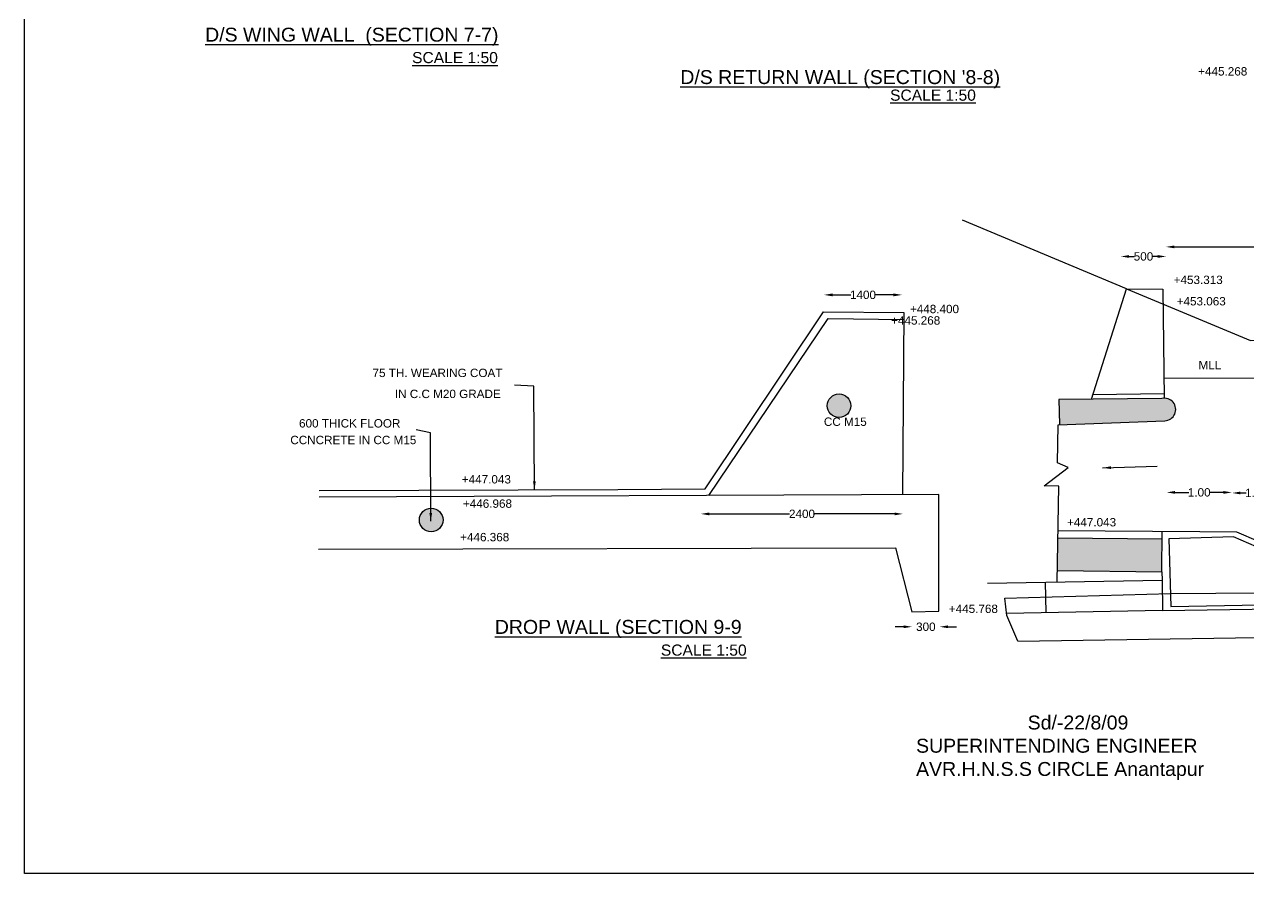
# Model space of a CAD drawing. Header units: millimetres. Extents: x 5124 to 2527533, y 2311 to 44358178.
# Drawn here: x 2522393 to 2524587, y 44354427 to 44355951 of the extents above; entities that cross this region are included whole.
import ezdxf

# ---------------------------------------------------------------- set-up
doc = ezdxf.new("R2010")
doc.units = ezdxf.units.MM
doc.header["$MEASUREMENT"] = 0
for name, color, linetype in [('DIMENSION', 7, 'Continuous'), ('DRAWING', 2, 'Continuous'), ('TEXT', 7, 'Continuous')]:
    doc.layers.add(name, color=color, linetype=linetype)
doc.styles.get("Standard").update_dxf_attribs({"font": 'arial.ttf', "height": 15})
doc.dimstyles.get("Standard").update_dxf_attribs({"dimtxt": 15, "dimasz": 15, "dimexe": 0.18, "dimexo": 0.0625, "dimgap": 0.09, "dimtad": 0, "dimdec": 0, "dimzin": 0, "dimdsep": 46, "dimtxsty": 'Standard', "dimcen": 0.09, "dimse1": 1, "dimse2": 1, "dimadec": 0, "dimazin": 0, "dimtfac": 1, "dimtdec": 0, "dimtofl": 0, "dimtmove": 0, "dimatfit": 3, "dimfxl": 1, "dimtolj": 1, "dimtzin": 0, "dimarcsym": 0})
pattern_1 = [(50, (0, 0), (717.2601826, -62.752135), [75, -825]), (355, (0, 0), (-138.751334, 752.192134), [60, -660]), (100.4514445, (59.8, -5.2), (578.508847, 689.439991), [63.740192, -701.142112]), (46.1842, (0, 200), (1067.24133, -165.51928), [112.5, -1237.5]), (96.6356355, (88.9, 186.2), (934.661946, 974.1186), [95.610342, -1051.71376]), (351.184164, (0, 200), (934.661945, 974.1186), [90, -990]), (21, (100, 150), (596.907052, -402.618891), [75, -825]), (326, (100, 150), (243.315332, 725.150045), [60, -660]), (71.4514447, (149.74, 116.45), (840.222377, 322.531153), [63.74019, -701.142112]), (37.5, (0, 0), (12.1598553, 332.8938538), [0, -652, 0, -670, 0, -662.5]), (7.5, (0, 0), (263.0695374, 394.411712), [0, -382, 0, -637, 0, -252.5]), (327.5, (-223, 0), (533.8224362, -22.5548717), [0, -250, 0, -780, 0, -1035]), (317.5, (-323, 0), (583.1861693, 100.1049823), [0, -325, 0, -518, 0, -735])]

# ---------------------------------------------------------------- blocks, each defined once
blk = doc.blocks.new('*D78')
at = {"layer": 'Defpoints', "color": 0, "transparency": 16777216}
for p in [(2523826.3, 44355460.7), (2523965.6, 44355465.4), (2523965.6, 44355456.6)]:
    blk.add_point(p, dxfattribs=at)
at = {"layer": 'DIMENSION', "color": 0, "lineweight": -2, "transparency": 16777216}
for p, q in [((2523841.3, 44355465.4), (2523874.2, 44355465.4)), ((2523950.6, 44355465.4), (2523917.7, 44355465.4))]:
    blk.add_line(p, q, dxfattribs=at)
at = {"layer": 'DIMENSION', "color": 0, "transparency": 16777216}
for points in [[(2523841.3, 44355467.9), (2523841.3, 44355462.9), (2523826.3, 44355465.4)], [(2523950.6, 44355467.9), (2523950.6, 44355462.9), (2523965.6, 44355465.4)]]:
    blk.add_solid(points, dxfattribs=at)
at = {"layer": 'DIMENSION', "color": 0, "transparency": 16777216, "insert": (2523895.9, 44355465.4), "char_height": 15, "attachment_point": 5}
blk.add_mtext('\\A1;1400', dxfattribs=at)
blk = doc.blocks.new('*D79')
at = {"layer": 'Defpoints', "color": 0, "transparency": 16777216}
for p in [(2523605.5, 44355075.1), (2523967.6, 44355073), (2523967.6, 44355072.5)]:
    blk.add_point(p, dxfattribs=at)
at = {"layer": 'DIMENSION', "color": 0, "lineweight": -2, "transparency": 16777216}
for p, q in [((2523620.5, 44355072.5), (2523764, 44355072.5)), ((2523952.6, 44355072.5), (2523809.2, 44355072.5))]:
    blk.add_line(p, q, dxfattribs=at)
at = {"layer": 'DIMENSION', "color": 0, "transparency": 16777216}
for points in [[(2523620.5, 44355075), (2523620.5, 44355070), (2523605.5, 44355072.5)], [(2523952.6, 44355075), (2523952.6, 44355070), (2523967.6, 44355072.5)]]:
    blk.add_solid(points, dxfattribs=at)
at = {"layer": 'DIMENSION', "color": 0, "transparency": 16777216, "insert": (2523786.6, 44355072.5), "char_height": 15, "attachment_point": 5}
blk.add_mtext('\\A1;2400', dxfattribs=at)
blk = doc.blocks.new('*D80')
at = {"layer": 'Defpoints', "color": 0, "transparency": 16777216}
for p in [(2523983.8, 44354869.7), (2524033.4, 44354871), (2524033.4, 44354870)]:
    blk.add_point(p, dxfattribs=at)
at = {"layer": 'DIMENSION', "color": 0, "lineweight": -2, "transparency": 16777216}
for p, q in [((2523968.8, 44354870), (2523953.8, 44354870)), ((2524048.4, 44354870), (2524063.4, 44354870))]:
    blk.add_line(p, q, dxfattribs=at)
at = {"layer": 'DIMENSION', "color": 0, "transparency": 16777216}
for points in [[(2523968.8, 44354872.5), (2523968.8, 44354867.5), (2523983.8, 44354870)], [(2524048.4, 44354872.5), (2524048.4, 44354867.5), (2524033.4, 44354870)]]:
    blk.add_solid(points, dxfattribs=at)
at = {"layer": 'DIMENSION', "color": 0, "transparency": 16777216, "insert": (2524008.6, 44354870), "char_height": 15, "attachment_point": 5}
blk.add_mtext('\\A1;300', dxfattribs=at)
blk = doc.blocks.new('*D82')
at = {"layer": 'Defpoints', "color": 0, "transparency": 16777216}
for p in [(2524440.2, 44355111.1), (2524557.1, 44355111.1), (2524557.1, 44355111.1)]:
    blk.add_point(p, dxfattribs=at)
at = {"layer": 'DIMENSION', "color": 0, "lineweight": -2, "transparency": 16777216}
for p, q in [((2524455.2, 44355111.1), (2524479.8, 44355111.1)), ((2524542.1, 44355111.1), (2524517.4, 44355111.1))]:
    blk.add_line(p, q, dxfattribs=at)
at = {"layer": 'DIMENSION', "color": 0, "transparency": 16777216}
for points in [[(2524455.2, 44355113.6), (2524455.2, 44355108.6), (2524440.2, 44355111.1)], [(2524542.1, 44355113.6), (2524542.1, 44355108.6), (2524557.1, 44355111.1)]]:
    blk.add_solid(points, dxfattribs=at)
at = {"layer": 'DIMENSION', "color": 0, "transparency": 16777216, "insert": (2524498.6, 44355111.1), "char_height": 15, "attachment_point": 5}
blk.add_mtext('\\A1;1.00', dxfattribs=at)
blk = doc.blocks.new('*D83')
at = {"layer": 'Defpoints', "color": 0, "transparency": 16777216}
for p in [(2524557.6, 44355111.1), (2524645.1, 44355110.1), (2524645.1, 44355110.1)]:
    blk.add_point(p, dxfattribs=at)
at = {"layer": 'DIMENSION', "color": 0, "lineweight": -2, "transparency": 16777216}
for p, q in [((2524572.6, 44355110.1), (2524582.5, 44355110.1)), ((2524630.1, 44355110.1), (2524620.2, 44355110.1))]:
    blk.add_line(p, q, dxfattribs=at)
at = {"layer": 'DIMENSION', "color": 0, "transparency": 16777216}
for points in [[(2524572.6, 44355112.6), (2524572.6, 44355107.6), (2524557.6, 44355110.1)], [(2524630.1, 44355112.6), (2524630.1, 44355107.6), (2524645.1, 44355110.1)]]:
    blk.add_solid(points, dxfattribs=at)
at = {"layer": 'DIMENSION', "color": 0, "transparency": 16777216, "insert": (2524601.3, 44355110.1), "char_height": 15, "attachment_point": 5}
blk.add_mtext('\\A1;1.50', dxfattribs=at)
blk = doc.blocks.new('*D87')
at = {"layer": 'Defpoints', "color": 0, "transparency": 16777216}
for p in [(2524358, 44355535.4), (2524439.4, 44355534.3), (2524439.4, 44355533.7)]:
    blk.add_point(p, dxfattribs=at)
at = {"layer": 'DIMENSION', "color": 0, "lineweight": -2, "transparency": 16777216}
for p, q in [((2524373, 44355534.3), (2524382.1, 44355534.3)), ((2524424.4, 44355534.3), (2524415.3, 44355534.3))]:
    blk.add_line(p, q, dxfattribs=at)
at = {"layer": 'DIMENSION', "color": 0, "transparency": 16777216}
for points in [[(2524373, 44355536.8), (2524373, 44355531.8), (2524358, 44355534.3)], [(2524424.4, 44355536.8), (2524424.4, 44355531.8), (2524439.4, 44355534.3)]]:
    blk.add_solid(points, dxfattribs=at)
at = {"layer": 'DIMENSION', "color": 0, "transparency": 16777216, "insert": (2524398.7, 44355534.3), "char_height": 15, "attachment_point": 5}
blk.add_mtext('\\A1;500', dxfattribs=at)
blk = doc.blocks.new('*D88')
at = {"layer": 'Defpoints', "color": 0, "transparency": 16777216}
for p in [(2525366.8, 44355551.5), (2525366.8, 44355548.7), (2524438.9, 44355534.3)]:
    blk.add_point(p, dxfattribs=at)
at = {"layer": 'DIMENSION', "color": 0, "lineweight": -2, "transparency": 16777216}
for p, q in [((2524453.9, 44355551.5), (2524875.2, 44355551.5)), ((2525351.8, 44355551.5), (2524930.4, 44355551.5))]:
    blk.add_line(p, q, dxfattribs=at)
at = {"layer": 'DIMENSION', "color": 0, "transparency": 16777216}
for points in [[(2524453.9, 44355554), (2524453.9, 44355549), (2524438.9, 44355551.5)], [(2525351.8, 44355554), (2525351.8, 44355549), (2525366.8, 44355551.5)]]:
    blk.add_solid(points, dxfattribs=at)
at = {"layer": 'DIMENSION', "color": 0, "transparency": 16777216, "insert": (2524902.8, 44355551.5), "char_height": 15, "attachment_point": 5}
blk.add_mtext('\\A1;14100', dxfattribs=at)

msp = doc.modelspace()

# ---------------------------------------------------------------- hatches: boundary and pattern name
at = {"layer": 'DRAWING'}
h = msp.add_hatch(dxfattribs=at)
h.set_pattern_fill('AR-CONC', color=0, style=0)
h.set_pattern_definition([(50, (0, 0), (7.172601826, -0.6275213498), [0.75, -8.25]), (355, (0, 0), (-1.3875133361, 7.521921337), [0.6, -6.6]), (100.4514, (0.598, -0.052), (5.7850938171, 6.8943954206), [0.6374019, -7.01142112]), (46.1842, (0, 2), (10.6724104863, -1.6551901433), [1.125, -12.375]), (96.6356, (0.889, 1.862), (9.3466270555, 9.741178709), [0.95610288, -10.51713]), (351.1842, (0, 2), (9.3466194513, 9.7411860093), [0.9, -9.9]), (21, (1, 1.5), (5.9690705212, -4.02618890665), [0.75, -8.25]), (326, (1, 1.5), (2.4331533192, 7.2515004505), [0.6, -6.6]), (71.4514, (1.4974, 1.1645), (8.4022262858, 3.2253049671), [0.6374019, -7.01142112]), (37.5, (0, 0), (0.12159855317, 3.32893853831), [0, -6.52, 0, -6.7, 0, -6.625]), (7.5, (0, 0), (2.63069537442, 3.94411711882), [0, -3.82, 0, -6.37, 0, -2.525]), (327.5, (-2.23, 0), (5.33822436172, -0.22554871734), [0, -2.5, 0, -7.8, 0, -10.35]), (317.5, (-3.23, 0), (5.8318616934, 1.0010498233), [0, -3.25, 0, -5.18, 0, -7.35])])
h.paths.add_polyline_path([(2523831.8, 44355266.6, 1), (2523874.3, 44355266.6, 1)])
h.paths.add_polyline_path([(2523143.2, 44355061.6, 1), (2523100.7, 44355061.6, 1)])
h.paths.add_polyline_path([(2524431.6, 44355279.6), (2524246.7, 44355277.8), (2524248.4, 44355232.6), (2524437, 44355239.7, 1.10291)])
h.paths.add_polyline_path([(2524432.1, 44355027.7), (2524245.2, 44355029.8), (2524244.3, 44354970.7), (2524431.4, 44354968.6)])
edge = h.paths.add_edge_path()
edge.add_line((2525783.4, 44355202.4), (2525750.5, 44355202.1))
edge.add_spline(control_points=[(2525750.5, 44355202.1), (2525750.5, 44355202.1), (2525750.2, 44355201.9), (2525750, 44355201.9), (2525749.8, 44355202.1)], knot_values=[895.334942, 895.334942, 895.334942, 895.334942, 895.334942, 898.237021, 898.237021, 898.237021, 898.237021], degree=3, periodic=0)
edge.add_spline(control_points=[(2525726.4, 44355202.4), (2525727.9, 44355200.4), (2525737.3, 44355216.1), (2525742.8, 44355248.3), (2525747.4, 44355204.6), (2525749.8, 44355202.1)], knot_values=[833.905483, 833.905483, 833.905483, 833.905483, 845.979862, 867.525466, 895.334942, 895.334942, 895.334942, 895.334942], degree=3, periodic=0)
edge.add_line((2525749.8, 44355202.1), (2525726.4, 44355202))
edge.add_line((2525726.4, 44355202), (2525724, 44355131.5))
edge.add_line((2525724, 44355131.5), (2525783.9, 44355132.9))
edge.add_line((2525783.9, 44355132.9), (2525783.4, 44355202.4))
edge = h.paths.add_edge_path()
edge.add_line((2525724.9, 44355158), (2525708.9, 44355157.5))
edge.add_ellipse((2525702.1, 44355177.9), major_axis=(0, -21.9), ratio=0.850646, start_angle=341.5059, end_angle=381.3124, ccw=False)
edge.add_line((2525696.2, 44355157.1), (2525668.1, 44355156.3))
edge.add_ellipse((2525664.9, 44355177.9), major_axis=(0, -21.9), ratio=0.850646, start_angle=353.0797, end_angle=369.7385, ccw=False)
edge.add_line((2525662.7, 44355156.2), (2525628.9, 44355155.2))
edge.add_ellipse((2525625.6, 44355177.4), major_axis=(0, -22.5), ratio=0.921812, start_angle=353.9063, end_angle=369.1476, ccw=False)
edge.add_line((2525623.4, 44355155), (2525596.1, 44355154.2))
edge.add_line((2525596.1, 44355154.2), (2525596.7, 44355129.5))
edge.add_line((2525596.7, 44355129.5), (2525724, 44355131.5))
edge.add_line((2525724, 44355131.5), (2525724.9, 44355158))
h.paths.add_polyline_path([(2523821.9, 44355226.3), (2523906.5, 44355226.3), (2523906.5, 44355249.5), (2523821.9, 44355249.5)], flags=9)
h = msp.add_hatch(dxfattribs=at)
h.set_pattern_fill('AR-CONC', color=0, scale=0.01)
h.set_pattern_definition([(50, (-1033.056575, -1124.114085), (0.071726018260075, -0.00627521349826), [0.0075, -0.0825]), (355, (-1033.056575, -1124.114085), (-0.0138751333613, 0.07521921337), [0.006, -0.066]), (100.45144446, (-1033.0506, -1124.11461), (0.05785088467271, 0.06894399909686), [0.0063740192, -0.0701142112]), (46.1842, (-1033.056575, -1124.094085), (0.10672413306716, -0.0165519280793), [0.01125, -0.12375]), (96.63563549, (-1033.04768, -1124.09546), (0.09346619456742, 0.09741186007746), [0.0095610342, -0.105171376]), (351.18416399, (-1033.05658, -1124.09409), (0.09346619450548, 0.097411860027), [0.009, -0.0990000001]), (21, (-1033.046575, -1124.099085), (0.05969070521185, -0.04026188906653), [0.0075, -0.0825]), (326, (-1033.046575, -1124.099085), (0.02433153319216, 0.07251500450469), [0.006, -0.066]), (71.45144474, (-1033.0416, -1124.10244), (0.084022237673, 0.03225311528064), [0.006374019, -0.0701142112]), (37.5, (-1033.056575, -1124.114085), (0.001215985531729, 0.033289385383131), [0, -0.0652, 0, -0.067, 0, -0.06625]), (7.5, (-1033.056575, -1124.114085), (0.026306953744215, 0.039441171188236), [0, -0.0382, 0, -0.0637, 0, -0.02525]), (327.5, (-1033.078875, -1124.114085), (0.053382243617241, -0.002255487173438), [0, -0.025, 0, -0.078, 0, -0.1035]), (317.5, (-1033.088875, -1124.114085), (0.05831861693424, 0.01001049823323), [0, -0.0325, 0, -0.0518, 0, -0.0735])])
h.paths.add_polyline_path([(2523874.3, 44355266.6, 0.160232), (2523870.1, 44355279.2), (2523865.5, 44355283.8, 0.612755), (2523831.8, 44355266.6, 1)])
h = msp.add_hatch(dxfattribs=at)
h.set_pattern_fill('AR-CONC', color=0, scale=100)
h.set_pattern_definition(pattern_1)
h.paths.add_polyline_path([(2524431.6, 44355279.6), (2524246.7, 44355277.8), (2524248.4, 44355232.6), (2524437, 44355239.7, 1.10291)])
h = msp.add_hatch(dxfattribs=at)
h.set_pattern_fill('AR-CONC', color=0, scale=100)
h.set_pattern_definition(pattern_1)
h.paths.add_polyline_path([(2524432.1, 44355027.7), (2524245.2, 44355029.8), (2524244.3, 44354970.7), (2524431.4, 44354968.6)])
h.paths.add_polyline_path([(2525519.2, 44355152), (2525371.1, 44355147.7), (2525371.6, 44355126), (2525519.7, 44355128.3)])
h.paths.add_polyline_path([(2525596.1, 44355154.2), (2525519.2, 44355152), (2525519.7, 44355128.3), (2525596.7, 44355129.5)])
h.paths.add_polyline_path([(2525724.9, 44355158), (2525596.1, 44355154.2), (2525596.7, 44355129.5), (2525724, 44355131.5)])
h.paths.add_polyline_path([(2525783.4, 44355202.4), (2525726.4, 44355202), (2525724, 44355131.5), (2525783.9, 44355132.9)])
h = msp.add_hatch(dxfattribs=at)
h.set_pattern_fill('AR-CONC', color=0, scale=0.01)
h.set_pattern_definition([(50, (-1764.174374, -1329.13377), (0.071726018260075, -0.00627521349826), [0.0075, -0.0825]), (355, (-1764.174374, -1329.13377), (-0.0138751333613, 0.07521921337), [0.006, -0.066]), (100.45144446, (-1764.1684, -1329.134295), (0.05785088467271, 0.06894399909686), [0.0063740192, -0.0701142112]), (46.1842, (-1764.17437, -1329.11377), (0.10672413306716, -0.0165519280793), [0.01125, -0.12375]), (96.63563549, (-1764.16548, -1329.11515), (0.09346619456742, 0.09741186007746), [0.0095610342, -0.105171376]), (351.18416399, (-1764.17437, -1329.11377), (0.09346619450548, 0.097411860027), [0.009, -0.0990000001]), (21, (-1764.164374, -1329.11877), (0.05969070521185, -0.04026188906653), [0.0075, -0.0825]), (326, (-1764.164374, -1329.11877), (0.02433153319216, 0.07251500450469), [0.006, -0.066]), (71.45144474, (-1764.1594, -1329.12213), (0.084022237673, 0.03225311528064), [0.006374019, -0.0701142112]), (37.5, (-1764.174374, -1329.133772), (0.001215985531729, 0.033289385383131), [0, -0.0652, 0, -0.067, 0, -0.06625]), (7.5, (-1764.174374, -1329.133772), (0.026306953744215, 0.039441171188236), [0, -0.0382, 0, -0.0637, 0, -0.02525]), (327.5, (-1764.196674, -1329.133772), (0.053382243617241, -0.002255487173438), [0, -0.025, 0, -0.078, 0, -0.1035]), (317.5, (-1764.206674, -1329.13377), (0.05831861693424, 0.01001049823323), [0, -0.0325, 0, -0.0518, 0, -0.0735])])
h.paths.add_polyline_path([(2523143.2, 44355061.6, 0.160232), (2523139, 44355074.2), (2523134.4, 44355078.7, 0.612755), (2523100.7, 44355061.6, 1)])

# ---------------------------------------------------------------- linework, layer by layer
at = {"layer": 'DRAWING', "color": 0}
msp.add_lwpolyline([(2527533.3, 44354427.4), (2522392.9, 44354427.4), (2522392.9, 44358177.6), (2527533.3, 44358177.6)], close=True, dxfattribs=at)
for points in [[(2524305.6, 44355278.3), (2524368.2, 44355476.5), (2524074.5, 44355599.7)], [(2524368.2, 44355476.5), (2524433.4, 44355475.6), (2524436, 44355280.1)], [(2524368.2, 44355476.5), (2524590.4, 44355383.4), (2525882.7, 44355409.2)], [(2522920.9, 44355114.6), (2523456.6, 44355116.2), (2523613.1, 44355117.2), (2523825.1, 44355434.9), (2523969.4, 44355433.6), (2523966.5, 44355106.9)], [(2523619.7, 44355105.5), (2523833.4, 44355422.8), (2523969.3, 44355421.5)], [(2524435.5, 44355316.6), (2525090.9, 44355314.6), (2525157.4, 44355352.7), (2525783.8, 44355369)], [(2524308.2, 44355286.7), (2524435.9, 44355288.4)], [(2524245.4, 44355042.9), (2524500, 44355040.9), (2524565.7, 44355040.4), (2524642.9, 44355007), (2525093.8, 44355013.4), (2525249.7, 44355191.8), (2525693.7, 44355201.7), (2525783.4, 44355202.4)], [(2522919.9, 44355009.5), (2523954.3, 44355011.4), (2523983.5, 44354896.8), (2524031.7, 44354897.9), (2524031.9, 44355107.2), (2522920.9, 44355102.6)], [(2524244.3, 44354970.7), (2524431.4, 44354968.6), (2524432.3, 44355041.5)], [(2524173.6, 44354844.4), (2525422.7, 44354863.2), (2525420.5, 44355011.1), (2524642.4, 44354995.3), (2524560.2, 44355031.2), (2524444.4, 44355027.9), (2524447.9, 44354906.7), (2525088.2, 44354918.4), (2525089.3, 44354945.1), (2525353, 44354951.1), (2525387.3, 44354862.6)], [(2524245.2, 44355029.8), (2524432.1, 44355027.7)], [(2524431.7, 44354968.6), (2524432, 44354953.9)], [(2524119.4, 44354948.1), (2524432, 44354953.9), (2524433, 44354899.3), (2524153.2, 44354894.1)], [(2524222.6, 44354950), (2524223.6, 44354895.4)], [(2524173.6, 44354844.4), (2524153.6, 44354890.4), (2524150.4, 44354921.1), (2524447.2, 44354929.5)], [(2524447.2, 44354929.5), (2525421.6, 44354937.2)], [(2524433, 44354899.3), (2525115.2, 44354909.5), (2525340.7, 44354911.1), (2525382.4, 44354831.7), (2525421.7, 44354832.5), (2525422.7, 44354863.2)]]:
    msp.add_lwpolyline(points, dxfattribs=at)
msp.add_lwpolyline([(2524243.9, 44354950.4), (2524246.7, 44355122.5), (2524220.4, 44355122.9), (2524263.9, 44355156), (2524244.8, 44355164.2), (2524245.8, 44355232.5), (2524437, 44355239.7, 1.10291), (2524431.6, 44355279.6), (2524246.7, 44355277.8), (2524248.4, 44355232.6)], format="xyb", dxfattribs=at)
for centre in [(2523853, 44355266.6), (2523121.9, 44355061.6)]:
    msp.add_circle(centre, 21.2, dxfattribs=at)

# ---------------------------------------------------------------- texts
at = {"layer": 'DRAWING', "color": 0, "insert": (2523991.1, 44354710.8), "char_height": 25, "width": 656.034, "attachment_point": 1}
msp.add_mtext('^I^ISd/-22/8/09\\PSUPERINTENDING ENGINEER  AVR.H.N.S.S CIRCLE Anantapur ', dxfattribs=at)
at = {"layer": 'TEXT', "color": 0}
for s, height, p in [('%%UD/S WING WALL  (SECTION 7-7)', 25, (2522716.7, 44355919.7)), ('%%USCALE 1:50', 20, (2523087.7, 44355881.1)), ("%%UD/S RETURN WALL (SECTION '8-8)", 25, (2523568.5, 44355843.6)), ('+445.268', 15, (2524496.8, 44355858.9)), ('%%USCALE 1:50', 20, (2523944.5, 44355813.7)), ('+453.313', 15, (2524452.8, 44355484.9)), ('+453.063', 15, (2524458.2, 44355446.5)), ('+448.400', 15, (2523980.1, 44355432.6)), ('+445.268', 15, (2523946.4, 44355412.1)), ('MLL ', 15, (2524497.4, 44355331.9)), ('75 TH. WEARING COAT', 15, (2523016.8, 44355318)), ('IN C.C M20 GRADE', 15, (2523056.8, 44355280.3)), ('600 THICK FLOOR', 15, (2522885.1, 44355227.5)), ('CC M15', 15, (2523825.8, 44355230.4)), ('CCNCRETE IN CC M15', 15, (2522869.4, 44355197.6)), ('+447.043', 15, (2523176.8, 44355127.1)), ('+446.968', 15, (2523178.8, 44355083.5)), ('+447.043', 15, (2524261.7, 44355050.1)), ('+446.368', 15, (2523173.9, 44355023.4)), ('+445.768', 15, (2524049.8, 44354894.8)), ('%%UDROP WALL (SECTION 9-9', 25, (2523236, 44354857.3)), ('%%USCALE 1:50', 20, (2523533.6, 44354818.2))]:
    msp.add_text(s, height=height, dxfattribs=at).set_placement(p)

# ---------------------------------------------------------------- dimensions: what is measured, and where the dimension line sits
at = {"layer": 'DIMENSION', "color": 0}
for base, p1, p2, text, picture, middle in [((2525366.8, 44355551.5), (2524438.9, 44355534.3), (2525366.8, 44355548.7), '14100', '*D88', (2524902.8, 44355551.5)), ((2524439.4, 44355534.3), (2524358, 44355535.4), (2524439.4, 44355533.7), '500', '*D87', (2524398.7, 44355534.3)), ((2523965.6, 44355465.4), (2523826.3, 44355460.7), (2523965.6, 44355456.6), '1400', '*D78', (2523895.9, 44355465.4)), ((2524557.1, 44355111.1), (2524440.2, 44355111.1), (2524557.1, 44355111.1), '1.00', '*D82', (2524498.6, 44355111.1)), ((2524645.1, 44355110.1), (2524557.6, 44355111.1), (2524645.1, 44355110.1), '1.50', '*D83', (2524601.3, 44355110.1)), ((2523967.6, 44355072.5), (2523605.5, 44355075.1), (2523967.6, 44355073), '2400', '*D79', (2523786.6, 44355072.5)), ((2524033.4, 44354870), (2523983.8, 44354869.7), (2524033.4, 44354871), '300', '*D80', (2524008.6, 44354870))]:
    dim = msp.add_linear_dim(base=base, p1=p1, p2=p2, text=text, dimstyle='Standard', dxfattribs=at)
    dim.commit()
    dim.dimension.update_dxf_attribs({"geometry": picture, "text_midpoint": middle})

# ---------------------------------------------------------------- leaders
for points in [[(2523307, 44355115.7), (2523305.8, 44355301.9), (2523271.5, 44355303.7)], [(2523121.2, 44355059.4), (2523120.5, 44355217.8), (2523095.2, 44355223.2)], [(2524325.3, 44355155.1), (2524423.5, 44355157.9)]]:
    msp.add_leader(points, dimstyle='Standard', override={"dimgap": 0.09, "dimtad": 0}, dxfattribs=at)

doc.saveas('drawing.dxf')
